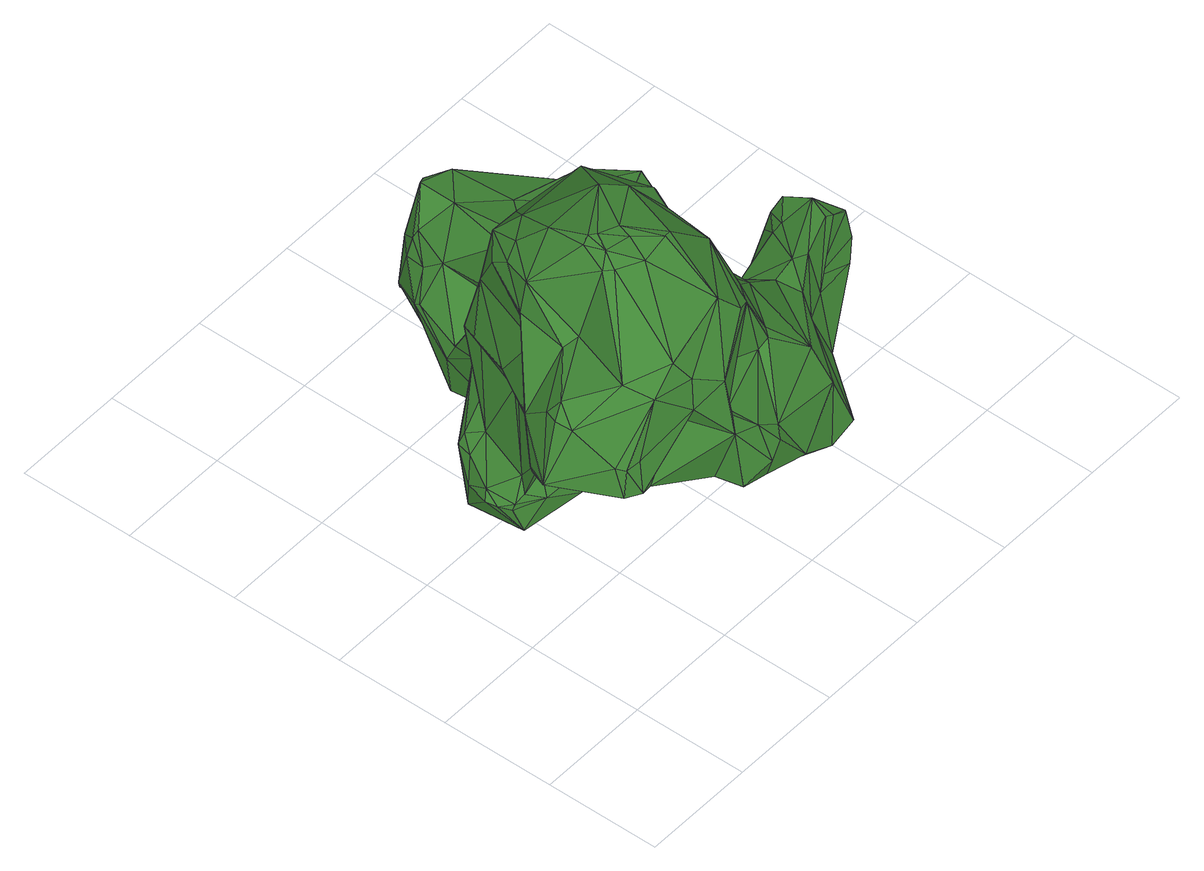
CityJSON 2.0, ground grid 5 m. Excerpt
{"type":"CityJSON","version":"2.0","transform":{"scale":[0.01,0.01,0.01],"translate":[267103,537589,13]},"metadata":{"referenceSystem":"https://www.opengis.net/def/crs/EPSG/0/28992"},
"CityObjects":{
"tree1":{"type":"SolitaryVegetationObject","attributes":{"gtid":237,"crown_width_m":17.96,"crown_median_z":18.86,"crown_r50_m":0.421,"crown_porosity":0.872,"trunk_H_m":5.45,"trunk_DBH_m":0.785,"trunk_radius_m":0.393,"trunk_base_height_m":13.41,"original_gtid":"237"},"geometry":[{"type":"Solid","lod":"3","boundaries":[[[[0,1,2]],[[3,4,5]],[[3,5,6]],[[7,8,9]],[[10,11,12]],[[13,14,15]],[[16,17,18]],[[19,20,21]],[[22,23,24]],[[9,25,26]],[[27,28,29]],[[30,31,32]],[[33,34,35]],[[36,37,38]],[[39,40,41]],[[12,41,40]],[[42,43,44]],[[45,46,47]],[[4,19,48]],[[49,50,32]],[[6,5,51]],[[52,53,44]],[[44,16,52]],[[48,19,21]],[[54,55,52]],[[56,57,58]],[[59,60,61]],[[62,63,64]],[[65,45,66]],[[67,68,69]],[[29,70,71]],[[72,73,74]],[[75,34,33]],[[76,75,33]],[[71,70,22]],[[59,61,58]],[[58,61,77]],[[72,78,79]],[[76,80,75]],[[81,82,83]],[[84,82,81]],[[74,85,86]],[[87,65,88]],[[89,90,91]],[[92,93,94]],[[95,96,97]],[[98,99,100]],[[101,99,98]],[[102,103,104]],[[11,105,12]],[[70,106,62]],[[29,106,70]],[[107,108,109]],[[110,111,22]],[[112,113,114]],[[42,115,43]],[[116,117,118]],[[119,120,121]],[[122,88,66]],[[123,124,125]],[[26,126,116]],[[127,116,126]],[[22,111,23]],[[128,129,123]],[[128,104,129]],[[130,131,132]],[[94,93,133]],[[132,131,134]],[[79,73,72]],[[62,106,63]],[[130,135,136]],[[44,137,42]],[[21,125,124]],[[55,54,138]],[[139,140,11]],[[141,142,143]],[[75,144,34]],[[75,80,134]],[[69,68,145]],[[85,74,109]],[[124,48,21]],[[95,114,113]],[[123,125,72]],[[146,147,69]],[[130,142,131]],[[70,148,110]],[[70,62,148]],[[117,149,118]],[[150,151,152]],[[148,50,110]],[[22,24,71]],[[51,153,154]],[[153,51,155]],[[5,155,51]],[[90,123,129]],[[128,86,85]],[[90,104,156]],[[103,156,104]],[[65,66,88]],[[63,157,46]],[[158,133,159]],[[102,104,128]],[[102,128,85]],[[62,30,32]],[[22,70,110]],[[121,147,160]],[[160,147,146]],[[161,19,162]],[[163,58,164]],[[163,164,165]],[[19,166,20]],[[167,166,133]],[[39,41,168]],[[169,170,171]],[[146,145,172]],[[173,122,174]],[[174,122,66]],[[175,79,78]],[[133,166,94]],[[51,176,50]],[[177,178,179]],[[177,179,18]],[[180,181,56]],[[42,137,115]],[[64,182,87]],[[183,184,99]],[[185,186,187]],[[188,178,177]],[[189,17,16]],[[190,191,168]],[[140,139,192]],[[38,117,193]],[[193,117,194]],[[36,195,186]],[[80,196,134]],[[197,176,152]],[[185,76,33]],[[185,187,76]],[[113,96,95]],[[198,169,171]],[[172,158,160]],[[160,146,172]],[[145,68,199]],[[108,107,200]],[[74,86,72]],[[100,99,184]],[[1,201,119]],[[202,9,203]],[[160,158,119]],[[204,205,206]],[[33,35,185]],[[207,139,208]],[[133,172,167]],[[158,172,133]],[[209,118,149]],[[105,210,211]],[[109,200,107]],[[156,150,91]],[[69,145,146]],[[134,196,132]],[[181,212,213]],[[109,108,102]],[[75,143,144]],[[80,187,196]],[[80,76,187]],[[54,179,138]],[[214,210,116]],[[95,97,215]],[[95,215,144]],[[178,215,97]],[[216,144,215]],[[119,217,120]],[[114,136,218]],[[135,218,136]],[[196,187,219]],[[216,34,144]],[[220,109,73]],[[109,74,73]],[[79,204,73]],[[73,204,220]],[[24,221,202]],[[23,221,24]],[[167,145,199]],[[222,167,223]],[[167,222,166]],[[224,30,64]],[[30,122,173]],[[81,21,84]],[[225,140,47]],[[120,217,200]],[[175,67,79]],[[54,52,16]],[[120,226,121]],[[120,200,226]],[[77,56,58]],[[78,21,81]],[[78,81,175]],[[199,223,167]],[[20,84,21]],[[167,172,145]],[[151,221,23]],[[81,83,175]],[[101,221,227]],[[68,83,199]],[[199,83,223]],[[67,83,68]],[[215,169,216]],[[67,175,83]],[[20,222,84]],[[20,166,222]],[[12,228,10]],[[109,220,206]],[[143,75,141]],[[218,112,114]],[[16,44,189]],[[189,44,43]],[[109,102,85]],[[24,229,71]],[[75,134,141]],[[131,141,134]],[[108,230,102]],[[2,1,119]],[[10,228,49]],[[133,231,232]],[[93,231,133]],[[233,230,234]],[[235,234,230]],[[233,103,230]],[[153,236,90]],[[237,236,153]],[[87,182,65]],[[45,182,46]],[[157,63,28]],[[163,214,238]],[[239,238,214]],[[193,36,38]],[[193,195,36]],[[45,65,182]],[[46,182,63]],[[115,137,234]],[[64,63,182]],[[192,139,207]],[[15,25,13]],[[6,50,49]],[[240,36,186]],[[37,36,240]],[[111,176,197]],[[110,176,111]],[[77,240,186]],[[218,135,241]],[[233,234,137]],[[131,142,141]],[[235,242,243]],[[232,159,133]],[[63,106,29]],[[100,244,53]],[[0,213,171]],[[245,159,191]],[[77,61,240]],[[113,112,96]],[[246,136,114]],[[247,136,246]],[[61,60,240]],[[64,30,62]],[[109,206,200]],[[112,138,179]],[[204,206,220]],[[117,38,37]],[[223,82,222]],[[218,15,112]],[[218,248,15]],[[100,25,202]],[[47,46,157]],[[237,153,155]],[[34,249,35]],[[174,31,173]],[[10,31,174]],[[192,207,250]],[[128,123,251]],[[203,9,8]],[[55,13,53]],[[52,55,53]],[[37,240,252]],[[203,71,229]],[[50,176,110]],[[40,39,253]],[[40,253,254]],[[112,97,96]],[[91,90,156]],[[90,89,153]],[[4,48,124]],[[90,236,124]],[[255,237,155]],[[255,155,4]],[[155,5,4]],[[29,28,63]],[[211,168,41]],[[211,41,12]],[[202,229,24]],[[168,191,231]],[[152,151,197]],[[208,139,11]],[[207,208,174]],[[83,82,223]],[[210,105,256]],[[44,53,137]],[[11,140,105]],[[257,105,140]],[[245,191,190]],[[14,55,138]],[[11,10,208]],[[208,10,174]],[[91,150,152]],[[206,205,200]],[[226,200,205]],[[231,191,232]],[[50,148,32]],[[148,62,32]],[[142,247,143]],[[201,217,119]],[[152,89,91]],[[123,72,251]],[[235,258,115]],[[239,60,238]],[[26,256,7]],[[53,244,137]],[[163,259,58]],[[13,55,14]],[[177,260,1]],[[232,191,159]],[[104,90,129]],[[156,183,227]],[[116,118,214]],[[166,19,92]],[[166,92,94]],[[254,162,3]],[[254,161,162]],[[224,122,30]],[[224,88,122]],[[196,219,132]],[[190,2,245]],[[0,2,190]],[[0,190,213]],[[177,1,0]],[[144,246,95]],[[143,246,144]],[[135,130,261]],[[203,229,202]],[[248,127,15]],[[210,256,26]],[[10,49,31]],[[163,238,60]],[[58,57,164]],[[26,25,126]],[[195,262,132]],[[168,164,190]],[[78,125,21]],[[14,138,263]],[[163,60,259]],[[60,59,259]],[[84,222,82]],[[200,217,264]],[[37,252,149]],[[209,149,252]],[[265,258,243]],[[97,179,178]],[[112,179,97]],[[245,119,159]],[[2,119,245]],[[159,119,158]],[[100,13,25]],[[156,227,150]],[[257,27,105]],[[121,160,119]],[[132,262,130]],[[261,130,262]],[[190,164,57]],[[56,181,57]],[[190,57,181]],[[246,114,95]],[[16,179,54]],[[18,179,16]],[[92,39,93]],[[49,228,6]],[[216,249,34]],[[230,103,102]],[[157,225,47]],[[266,265,243]],[[266,18,265]],[[257,225,157]],[[116,127,241]],[[127,248,241]],[[240,60,252]],[[27,257,28]],[[28,257,157]],[[153,89,154]],[[211,12,105]],[[198,249,169]],[[200,230,108]],[[264,230,200]],[[140,192,47]],[[17,258,265]],[[115,258,43]],[[51,50,6]],[[35,249,198]],[[189,258,17]],[[189,43,258]],[[118,239,214]],[[118,209,239]],[[79,67,267]],[[79,267,204]],[[37,149,117]],[[17,265,18]],[[268,137,244]],[[169,249,216]],[[177,18,266]],[[267,69,205]],[[226,205,69]],[[124,123,90]],[[254,228,40]],[[4,162,19]],[[147,121,226]],[[147,226,69]],[[58,259,59]],[[202,221,98]],[[7,9,26]],[[237,124,236]],[[45,250,66]],[[66,250,174]],[[207,174,250]],[[6,228,254]],[[40,228,12]],[[192,250,47]],[[15,263,112]],[[14,263,15]],[[267,205,204]],[[8,7,256]],[[235,230,264]],[[183,268,184]],[[1,269,201]],[[190,181,213]],[[13,100,53]],[[98,100,202]],[[152,154,89]],[[176,154,152]],[[51,154,176]],[[225,257,140]],[[98,221,101]],[[267,67,69]],[[237,4,124]],[[255,4,237]],[[3,162,4]],[[128,251,86]],[[86,251,72]],[[163,165,214]],[[77,180,56]],[[186,180,77]],[[126,25,15]],[[93,39,231]],[[168,231,39]],[[142,130,247]],[[30,173,31]],[[258,235,243]],[[252,239,209]],[[60,239,252]],[[243,260,266]],[[266,260,177]],[[193,261,262]],[[201,269,217]],[[1,260,243]],[[9,202,25]],[[218,241,248]],[[211,165,164]],[[211,164,168]],[[143,247,246]],[[210,26,116]],[[186,185,180]],[[111,197,151]],[[111,151,23]],[[87,88,224]],[[87,224,64]],[[233,137,268]],[[233,268,103]],[[171,188,270]],[[171,270,0]],[[253,39,92]],[[188,171,170]],[[215,178,170]],[[49,32,31]],[[188,170,178]],[[15,127,126]],[[253,92,19]],[[71,8,29]],[[71,203,8]],[[8,27,29]],[[116,241,117]],[[194,117,241]],[[241,135,261]],[[241,261,194]],[[193,194,261]],[[227,183,99]],[[227,99,101]],[[186,195,219]],[[186,219,187]],[[115,234,235]],[[215,170,169]],[[235,264,242]],[[195,132,219]],[[171,212,198]],[[35,198,212]],[[0,188,177]],[[213,212,171]],[[138,112,263]],[[180,212,181]],[[35,212,185]],[[180,185,212]],[[130,136,247]],[[165,211,210]],[[165,210,214]],[[253,161,254]],[[19,161,253]],[[27,256,105]],[[8,256,27]],[[254,3,6]],[[243,242,269]],[[0,270,188]],[[156,103,268]],[[156,268,183]],[[193,262,195]],[[243,269,1]],[[72,125,78]],[[184,268,244]],[[184,244,100]],[[217,242,264]],[[217,269,242]],[[47,250,45]],[[151,150,221]],[[227,221,150]],[[271,272,273]],[[271,273,274]],[[274,273,275]],[[274,275,276]],[[273,272,277]],[[273,277,275]],[[275,277,278]],[[275,278,276]],[[277,272,279]],[[277,279,278]],[[278,279,280]],[[278,280,276]],[[279,272,281]],[[279,281,280]],[[280,281,282]],[[280,282,276]],[[281,272,283]],[[281,283,282]],[[282,283,284]],[[282,284,276]],[[283,272,285]],[[283,285,284]],[[284,285,286]],[[284,286,276]],[[285,272,287]],[[285,287,286]],[[286,287,288]],[[286,288,276]],[[287,272,289]],[[287,289,288]],[[288,289,290]],[[288,290,276]],[[289,272,291]],[[289,291,290]],[[290,291,292]],[[290,292,276]],[[291,272,293]],[[291,293,292]],[[292,293,294]],[[292,294,276]],[[293,272,295]],[[293,295,294]],[[294,295,296]],[[294,296,276]],[[295,272,297]],[[295,297,296]],[[296,297,298]],[[296,298,276]],[[297,272,299]],[[297,299,298]],[[298,299,300]],[[298,300,276]],[[299,272,301]],[[299,301,300]],[[300,301,302]],[[300,302,276]],[[301,272,303]],[[301,303,302]],[[302,303,304]],[[302,304,276]],[[303,272,305]],[[303,305,304]],[[304,305,306]],[[304,306,276]],[[305,272,307]],[[305,307,306]],[[306,307,308]],[[306,308,276]],[[307,272,309]],[[307,309,308]],[[308,309,310]],[[308,310,276]],[[309,272,311]],[[309,311,310]],[[310,311,312]],[[310,312,276]],[[311,272,313]],[[311,313,312]],[[312,313,314]],[[312,314,276]],[[313,272,315]],[[313,315,314]],[[314,315,316]],[[314,316,276]],[[315,272,317]],[[315,317,316]],[[316,317,318]],[[316,318,276]],[[317,272,319]],[[317,319,318]],[[318,319,320]],[[318,320,276]],[[319,272,271]],[[319,271,320]],[[320,271,274]],[[320,274,276]]]]}]}
},
"vertices":[
[763,1290,770],[483,1225,867],[796,1254,976],[1130,332,939],[971,287,1222],[1114,305,914],[1321,273,723],[1206,642,299],[1235,629,264],[1145,633,282],[1603,598,750],[1709,778,690],[1405,692,715],[772,905,165],[759,940,145],[932,1047,179],[333,1080,153],[277,1031,327],[342,1135,421],[1030,514,1360],[802,511,1577],[794,277,1387],[1284,339,185],[1038,403,256],[1063,442,242],[924,967,392],[1131,1014,392],[1465,739,330],[1799,754,289],[1498,576,202],[1731,570,490],[1698,600,701],[1576,485,536],[1127,1956,662],[977,1919,512],[1074,1927,698],[1647,1569,371],[1678,1351,446],[1638,1370,321],[1146,875,1152],[1226,553,969],[1119,748,959],[268,814,341],[240,862,351],[314,798,212],[2055,746,472],[1966,798,372],[1920,844,444],[894,250,1271],[1549,503,681],[1353,193,566],[983,148,666],[504,875,157],[570,738,250],[561,1010,136],[727,941,143],[1320,1470,702],[1163,1394,695],[1395,1364,706],[1485,1350,699],[1584,1327,673],[1537,1401,704],[1660,455,306],[1857,689,237],[2003,656,378],[2071,718,480],[2030,703,604],[476,562,1591],[508,680,1624],[358,826,1455],[1435,213,245],[1325,458,151],[339,199,1261],[119,409,1136],[179,253,991],[1124,2034,308],[1293,2027,498],[1498,1517,708],[465,216,1343],[299,318,1291],[1323,2050,409],[627,484,1580],[656,581,1618],[529,589,1639],[763,503,1589],[193,222,848],[204,220,980],[2052,687,457],[2028,697,602],[858,73,621],[710,125,841],[743,113,550],[1040,720,1377],[1049,785,1423],[1040,786,1441],[803,1533,133],[779,1467,126],[739,1503,151],[988,560,451],[937,491,570],[748,754,474],[989,488,462],[237,368,783],[444,459,671],[361,239,767],[1460,760,479],[1654,512,262],[86,580,867],[119,599,802],[17,462,900],[1334,184,258],[1099,253,296],[811,1380,117],[812,1471,120],[950,1470,118],[272,807,375],[1390,1230,373],[1616,1262,304],[1582,1249,457],[505,1166,1133],[359,792,1162],[425,1043,1363],[1925,670,682],[532,175,1074],[679,150,1127],[537,185,1227],[1103,1052,336],[1127,1168,281],[271,198,829],[519,248,1000],[1182,1764,136],[1240,1922,170],[1378,1866,171],[951,1057,1446],[1226,1977,198],[1207,1511,134],[1078,1542,137],[383,748,361],[788,1067,179],[1805,868,662],[1771,871,595],[1020,1942,254],[1063,1799,182],[934,1906,276],[900,1884,341],[528,860,1583],[474,973,1481],[412,961,1429],[1460,186,291],[1666,1322,467],[956,262,377],[990,275,341],[981,201,373],[856,136,769],[948,108,640],[1063,310,887],[704,217,567],[1874,821,336],[677,1141,1368],[844,1172,1301],[509,1112,1422],[1074,426,1174],[1061,393,1174],[1433,1270,662],[1107,1088,837],[1158,1111,655],[878,771,1587],[787,838,1623],[1110,1037,934],[849,1724,564],[765,1672,470],[867,1647,621],[579,1028,1500],[1880,668,710],[1885,736,758],[503,526,1598],[1139,146,390],[631,1304,531],[708,1495,345],[684,1231,259],[1256,1632,657],[1100,1456,707],[2010,684,367],[773,390,653],[716,736,554],[1236,1909,653],[1506,1626,573],[1388,1938,470],[723,1467,416],[228,912,353],[992,1213,936],[1000,1062,1154],[1831,863,650],[1535,1483,135],[1489,1413,126],[1608,1665,284],[1363,2028,380],[1023,226,337],[941,1826,617],[540,685,1650],[144,654,1045],[435,1137,904],[1057,607,318],[1162,588,222],[144,481,1223],[329,629,1264],[123,533,1152],[1856,854,713],[1751,771,710],[1640,1296,502],[1205,988,561],[1217,858,661],[1091,1778,675],[1025,1488,696],[1442,1199,578],[767,1700,452],[875,1825,537],[355,938,928],[1120,1363,153],[1398,1939,390],[99,473,1156],[1003,416,358],[666,639,1631],[566,658,1655],[1790,632,491],[1796,840,467],[336,837,1303],[957,363,486],[1478,572,755],[1086,523,245],[219,634,759],[1059,1014,1161],[957,1112,1344],[394,784,472],[309,792,407],[334,828,463],[738,162,896],[749,193,900],[1484,1219,587],[1493,1224,579],[1668,1370,657],[1385,1361,166],[377,899,838],[401,1055,492],[555,763,432],[841,1236,1013],[1025,1700,196],[1052,1759,180],[1116,1322,208],[922,1836,588],[1967,780,585],[265,207,994],[1682,1327,586],[1057,648,1210],[1232,492,987],[813,347,960],[1393,752,377],[1737,826,471],[257,931,388],[1440,1312,688],[638,1182,618],[1301,1522,138],[1391,1644,201],[852,1057,172],[363,869,844],[323,1063,426],[370,1128,463],[388,600,1295],[563,555,650],[435,1103,876],[922,1306,516],[1014,895,43],[975,895,41],[1013,905,43],[991,893,588],[990,903,588],[952,893,586],[1009,915,42],[986,913,587],[1003,923,42],[980,921,587],[995,929,42],[972,927,587],[985,933,41],[962,931,586],[975,934,41],[952,932,586],[965,933,41],[942,931,586],[955,929,40],[932,927,585],[947,923,40],[924,921,585],[941,915,40],[918,912,584],[937,905,39],[914,903,584],[936,895,39],[913,893,584],[937,885,39],[914,883,584],[941,875,39],[918,873,584],[947,867,40],[924,865,585],[955,861,40],[933,859,585],[965,857,40],[942,855,585],[975,856,41],[952,854,586],[985,857,41],[962,855,586],[995,861,42],[972,859,587],[1003,867,42],[980,865,587],[1009,876,42],[986,873,587],[1013,885,42],[990,883,587]
]}
